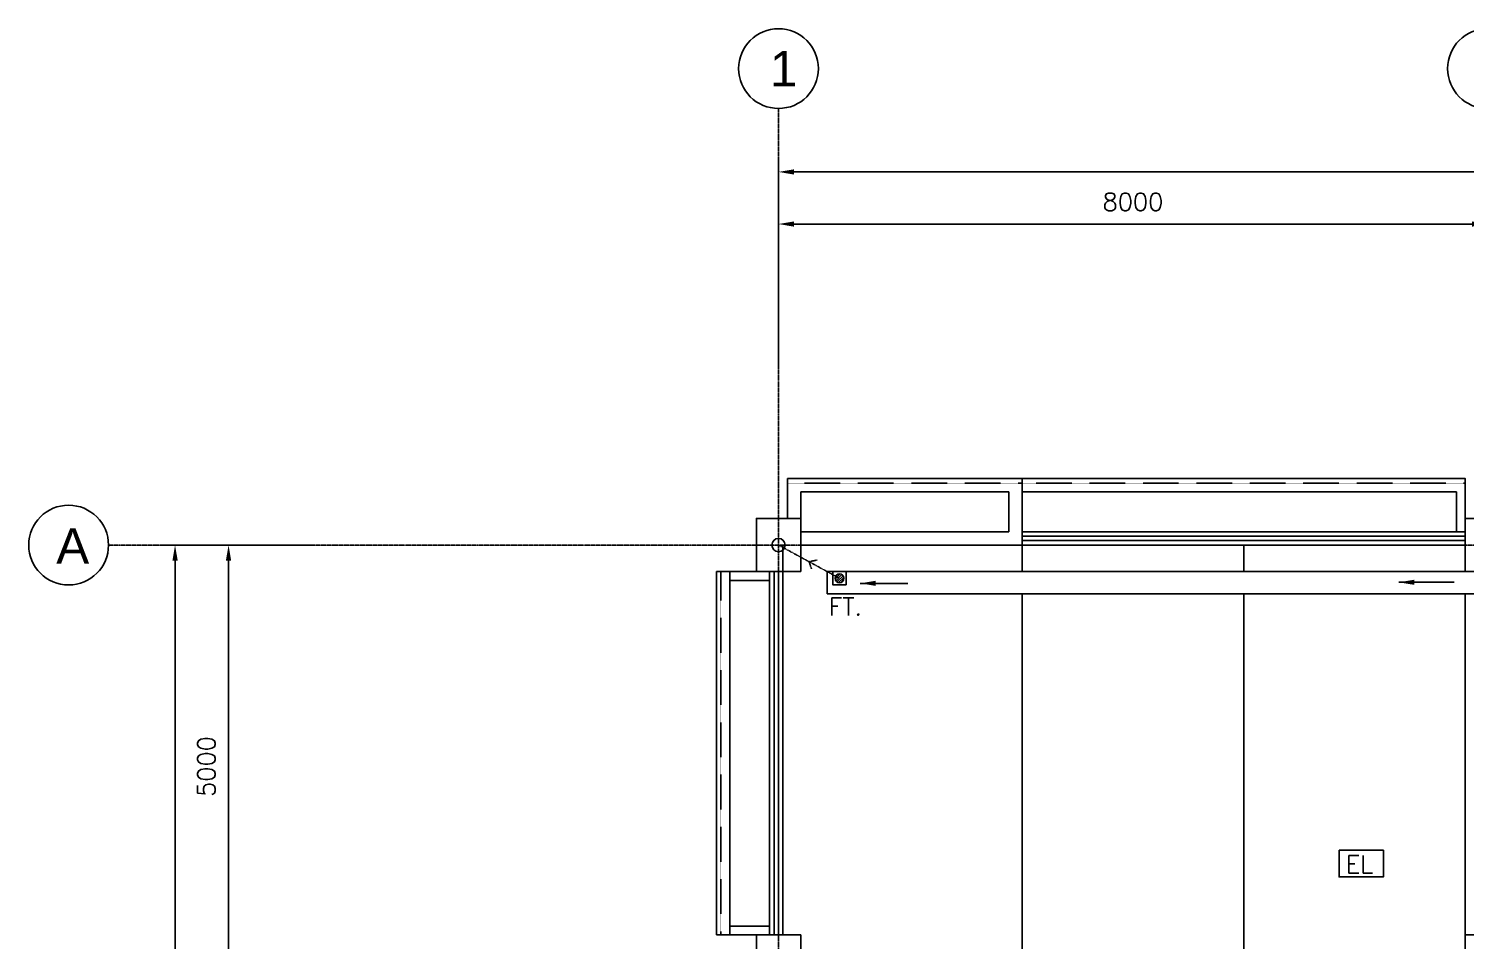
# Model space of a CAD drawing. Header units: millimetres. Extents: x -312260 to 194620, y -310600 to 21683.
# Drawn here: x -138419 to -122208, y 10920 to 21208 of the extents above; entities that cross this region are included whole.
import ezdxf

# ---------------------------------------------------------------- set-up
doc = ezdxf.new("R2010")
doc.units = ezdxf.units.MM
doc.header["$LTSCALE"] = 5
doc.header["$MEASUREMENT"] = 0
doc.header["$PDMODE"] = 3
for name, pattern in [('CENTER', [2, 1.25, -0.25, 0.25, -0.25]), ('DASHDOT2', [0.5, 0.25, -0.125, 0, -0.125]), ('DASHEDX2', [1.5, 1, -0.5]), ('HIDDEN2', [0.1875, 0.125, -0.0625])]:
    doc.linetypes.add(name, pattern=pattern)
for name, color, linetype in [('beam_p', 1, 'Continuous'), ('col', 7, 'Continuous'), ('DIM', 7, 'Continuous'), ('DRAIN', 5, 'Continuous'), ('EL & K', 10, 'Continuous'), ('FIX', 5, 'Continuous'), ('GRID', 9, 'CENTER'), ('L', 1, 'Continuous'), ('parap', 7, 'Continuous'), ('park L', 9, 'DASHEDX2'), ('RAIL', 1, 'Continuous'), ('RWDP', 1, 'Continuous')]:
    doc.layers.add(name, color=color, linetype=linetype)
doc.styles.add('HELV', font='HELV.shx')
doc.styles.add('ROMS', font='romans.shx', dxfattribs={"width": 0.8, "height": 230})
doc.styles.add('S100', font='ROMANS.shx', dxfattribs={"height": 200})
doc.dimstyles.new('S100', dxfattribs={"dimscale": 0, "dimtxt": 150, "dimasz": 175, "dimexe": 150, "dimexo": 150, "dimgap": 150, "dimtad": 1, "dimdec": 0, "dimzin": 0, "dimdsep": 46, "dimtxsty": 'S100', "dimcen": 0, "dimdle": 100, "dimclrd": 5, "dimclre": 5, "dimclrt": 1, "dimaunit": 1, "dimadec": 0, "dimazin": 0, "dimtfac": 1, "dimtdec": 0, "dimtofl": 0, "dimtmove": 1, "dimatfit": 3, "dimfxl": 1, "dimtolj": 1, "dimtzin": 0, "dimarcsym": 0})

# ---------------------------------------------------------------- blocks, each defined once
blk = doc.blocks.new('*D85')
at = {"layer": 'DEFPOINTS', "color": 0}
for p in [(-129958, 19004), (-129958, 19004), (-121958, 19004)]:
    blk.add_point(p, dxfattribs=at)
at = {"layer": 'DIM', "color": 5, "lineweight": -2}
blk.add_line((-122133, 19004), (-129783, 19004), dxfattribs=at)
at = {"layer": 'DIM', "color": 5}
for points in [[(-129783, 19033), (-129783, 18974), (-129958, 19004)], [(-122133, 19033), (-122133, 18974), (-121958, 19004)]]:
    blk.add_solid(points, dxfattribs=at)
at = {"layer": 'DIM', "color": 1, "insert": (-125958, 19254), "char_height": 200, "attachment_point": 5, "style": 'S100'}
blk.add_mtext('\\A1;8000', dxfattribs=at)
blk = doc.blocks.new('*D86')
at = {"layer": 'DEFPOINTS', "color": 0}
for p in [(-73958, 19592), (-129958, 17225), (-73958, 17225)]:
    blk.add_point(p, dxfattribs=at)
at = {"layer": 'DIM', "color": 5, "lineweight": -2}
for p, q in [((-129958, 17375), (-129958, 19742)), ((-73958, 17375), (-73958, 19742)), ((-129783, 19592), (-74133, 19592))]:
    blk.add_line(p, q, dxfattribs=at)
at = {"layer": 'DIM', "color": 5}
for points in [[(-129783, 19621), (-129783, 19562), (-129958, 19592)], [(-74133, 19621), (-74133, 19562), (-73958, 19592)]]:
    blk.add_solid(points, dxfattribs=at)
at = {"layer": 'DIM', "color": 1, "insert": (-101958, 19842), "char_height": 200, "attachment_point": 5, "style": 'S100'}
blk.add_mtext('\\A1;56000', dxfattribs=at)
blk = doc.blocks.new('*D94')
at = {"layer": 'DEFPOINTS', "color": 0}
for p in [(-136164, 15381), (-135090, 15381), (-135090, 10381)]:
    blk.add_point(p, dxfattribs=at)
at = {"layer": 'DIM', "color": 5, "lineweight": -2}
for p, q in [((-135240, 15381), (-136314, 15381)), ((-136164, 10556), (-136164, 15206)), ((-135240, 10381), (-136314, 10381))]:
    blk.add_line(p, q, dxfattribs=at)
at = {"layer": 'DIM', "color": 5}
for points in [[(-136194, 15206), (-136135, 15206), (-136164, 15381)], [(-136194, 10556), (-136135, 10556), (-136164, 10381)]]:
    blk.add_solid(points, dxfattribs=at)
at = {"layer": 'DIM', "color": 1, "insert": (-136414, 12881), "char_height": 200, "attachment_point": 5, "rotation": 90, "style": 'S100'}
blk.add_mtext('\\A1;5000', dxfattribs=at)
blk = doc.blocks.new('*D95')
at = {"layer": 'DEFPOINTS', "color": 0}
for p in [(-135090, 15381), (-136768, -19219), (-135090, -19219)]:
    blk.add_point(p, dxfattribs=at)
at = {"layer": 'DIM', "color": 5, "lineweight": -2}
for p, q in [((-135240, 15381), (-136918, 15381)), ((-136768, 15206), (-136768, -19044)), ((-135240, -19219), (-136918, -19219))]:
    blk.add_line(p, q, dxfattribs=at)
at = {"layer": 'DIM', "color": 5}
for points in [[(-136797, 15206), (-136738, 15206), (-136768, 15381)], [(-136797, -19044), (-136738, -19044), (-136768, -19219)]]:
    blk.add_solid(points, dxfattribs=at)
at = {"layer": 'DIM', "color": 1, "insert": (-137018, -1919), "char_height": 200, "attachment_point": 5, "rotation": 90, "style": 'S100'}
blk.add_mtext('\\A1;34600', dxfattribs=at)
blk = doc.blocks.new('FT')
at = {"layer": 'FIX', "color": 6, "linetype": 'Continuous'}
for p, q in [((-102883, 3505), (-102953, 3575)), ((-102875, 3524), (-102934, 3583)), ((-102878, 3553), (-102905, 3580)), ((-102916, 3485), (-102974, 3542)), ((-102947, 3489), (-102969, 3511)), ((-102897, 3492), (-102966, 3561))]:
    blk.add_line(p, q, dxfattribs=at)
blk.add_lwpolyline([(-102849, 3609), (-102999, 3609), (-102999, 3459), (-102849, 3459)], close=True, dxfattribs=at)
blk.add_circle((-102924, 3534), 50, dxfattribs=at)

msp = doc.modelspace()

# ---------------------------------------------------------------- linework, layer by layer
at = {"layer": 'beam_p', "color": 7, "ltscale": 2}
for p, q in [((-129857.7, 15680.7), (-129857.7, 16130.7)), ((-127207.7, 16130.7), (-129857.7, 16130.7)), ((-127207.7, 16130.7), (-127207.7, 15380.7))]:
    msp.add_line(p, q, dxfattribs=at)
at = {"layer": 'beam_p', "color": 5, "linetype": 'HIDDEN2', "ltscale": 2}
for p, q in [((-129857.7, 16080.7), (-127207.7, 16080.7)), ((-130607.7, 15080.7), (-130607.7, 10980.7))]:
    msp.add_line(p, q, dxfattribs=at)
at = {"layer": 'beam_p', "ltscale": 2}
for p, q in [((-129707.7, 15530.7), (-129707.7, 15980.7)), ((-127357.7, 15980.7), (-129707.7, 15980.7)), ((-127357.7, 15980.7), (-127357.7, 15530.7)), ((-127357.7, 15530.7), (-129707.7, 15530.7)), ((-130657.7, 10980.7), (-130657.7, 15080.7)), ((-130207.7, 15080.7), (-130657.7, 15080.7)), ((-130507.7, 10980.7), (-130507.7, 15080.7)), ((-130057.7, 14980.7), (-130507.7, 14980.7)), ((-130057.7, 11080.7), (-130507.7, 11080.7)), ((-130207.7, 10980.7), (-130657.7, 10980.7))]:
    msp.add_line(p, q, dxfattribs=at)
for points in [[(-127207.7, 16130.7), (-122207.7, 16130.7), (-122207.7, 15680.7)], [(-127207.7, 15980.7), (-122307.7, 15980.7), (-122307.7, 15530.7)]]:
    msp.add_lwpolyline(points, dxfattribs=at)
at = {"layer": 'beam_p', "color": 5, "linetype": 'HIDDEN2', "ltscale": 2}
msp.add_lwpolyline([(-127207.7, 16080.7), (-122207.7, 16080.7), (-122207.7, 15680.7)], dxfattribs=at)
at = {"layer": 'col', "color": 3}
for points in [[(-129707.7, 15080.7), (-130207.7, 15080.7), (-130207.7, 15680.7), (-129707.7, 15680.7)], [(-121707.7, 15080.7), (-122207.7, 15080.7), (-122207.7, 15680.7), (-121707.7, 15680.7)], [(-129707.7, 10380.7), (-130207.7, 10380.7), (-130207.7, 10980.7), (-129707.7, 10980.7)], [(-121707.7, 10380.7), (-122207.7, 10380.7), (-122207.7, 10980.7), (-121707.7, 10980.7)]]:
    msp.add_lwpolyline(points, close=True, dxfattribs=at)
at = {"layer": 'DRAIN'}
for p, q in [((-129407.7, 15080.7), (-74507.7, 15080.7)), ((-129407.7, 14830.7), (-129407.7, 15080.7)), ((-129407.7, 14830.7), (-74507.7, 14830.7))]:
    msp.add_line(p, q, dxfattribs=at)
at = {"layer": 'EL & K', "color": 10}
msp.add_lwpolyline([(-123631.5, 11936.1), (-123131.5, 11936.1), (-123131.5, 11636.1), (-123631.5, 11636.1)], close=True, dxfattribs=at)
at = {"layer": 'GRID', "linetype": 'CENTER', "ltscale": 2}
for p, q in [((-129957.7, -8213.9), (-129957.7, 20308)), ((-137519.2, 15380.7), (-68329.3, 15380.7))]:
    msp.add_line(p, q, dxfattribs=at)
at = {"layer": 'GRID', "color": 7, "linetype": 'ByBlock'}
for centre in [(-129957.7, 20758), (-121957.7, 20758)]:
    msp.add_circle(centre, 450, dxfattribs=at)
at = {"layer": 'GRID', "color": 7, "linetype": 'ByBlock', "ltscale": 2}
msp.add_circle((-137969.2, 15380.7), 450, dxfattribs=at)
at = {"layer": 'parap', "color": 0, "ltscale": 2}
for p, q in [((-122207.7, 15530.7), (-127207.7, 15530.7)), ((-129907.7, 10980.7), (-129907.7, 15380.7)), ((-129707.7, 15380.7), (-122207.7, 15380.7)), ((-122207.7, 15380.7), (-129707.7, 15380.7)), ((-130057.7, 10980.7), (-130057.7, 15080.7))]:
    msp.add_line(p, q, dxfattribs=at)
at = {"layer": 'park L'}
for p, q in [((-127207.7, 15080.7), (-127207.7, 15380.7)), ((-124707.7, 15080.7), (-124707.7, 15380.7)), ((-127207.7, 10380.7), (-127207.7, 14830.7)), ((-124707.7, 10380.7), (-124707.7, 14830.7)), ((-122207.7, 10980.7), (-122207.7, 14830.7))]:
    msp.add_line(p, q, dxfattribs=at)
at = {"layer": 'RAIL', "color": 5, "ltscale": 1000}
for p, q in [((-127207.7, 15480.7), (-122207.7, 15480.7)), ((-127207.7, 15430.7), (-122207.7, 15430.7)), ((-130007.7, 10980.7), (-130007.7, 15080.7)), ((-129957.7, 10980.7), (-129957.7, 15080.7))]:
    msp.add_line(p, q, dxfattribs=at)
at = {"layer": 'RWDP', "color": 2, "linetype": 'DASHDOT2'}
for points in [[(-129957.7, 15380.7), (-129270.1, 15005.7)], [(-129523.4, 15210.8), (-129613.9, 15193.2), (-129585.8, 15114)]]:
    msp.add_lwpolyline(points, dxfattribs=at)
at = {"layer": 'RWDP'}
msp.add_circle((-129957.7, 15380.7), 75, dxfattribs=at)

# ---------------------------------------------------------------- block references
at = {"layer": 'L', "xscale": -1, "rotation": 180}
msp.add_blockref('FT', (-26345.8, 18539.7), dxfattribs=at)

# ---------------------------------------------------------------- texts
at = {"color": 1, "style": 'S100'}
msp.add_text('FT.', height=200, rotation=0, dxfattribs=at).set_placement((-129392, 14585.8))
at = {"layer": 'EL & K', "color": 10, "style": 'ROMS'}
msp.add_text('EL', height=200, dxfattribs=at).set_placement((-123555.7, 11678.7))
at = {"layer": 'GRID', "color": 3, "linetype": 'ByBlock', "style": 'HELV'}
msp.add_text('1', height=400, dxfattribs=at).set_placement((-130056.3, 20557.7))
at = {"layer": 'GRID', "color": 3, "linetype": 'ByBlock', "ltscale": 2, "style": 'HELV'}
msp.add_text('A', height=400, dxfattribs=at).set_placement((-138109.1, 15170.1))

# ---------------------------------------------------------------- dimensions: what is measured, and where the dimension line sits
at = {"layer": 'DIM'}
for p1, p2, distance, picture, middle in [((-129957.7, 17224.5), (-73957.7, 17224.5), 2367, '*D86', (-101957.7, 19841.5)), ((-135089.6, 15380.7), (-135089.6, -19219.3), -1678, '*D95', (-137017.6, -1919.3)), ((-135089.6, 10380.7), (-135089.6, 15380.7), 1074.8, '*D94', (-136414.4, 12880.7))]:
    dim = msp.add_aligned_dim(p1=p1, p2=p2, distance=distance, dimstyle='S100', override={"dimscale": 1}, dxfattribs=at)
    dim.commit()
    dim.dimension.update_dxf_attribs({"geometry": picture, "text_midpoint": middle})
dim = msp.add_linear_dim(base=(-129957.7, 19003.5), p1=(-121957.7, 19003.5), p2=(-129957.7, 19003.5), dimstyle='S100', override={"dimscale": 1}, dxfattribs=at)
dim.commit()
dim.dimension.update_dxf_attribs({"geometry": '*D85', "text_midpoint": (-125957.7, 19253.5)})

# ---------------------------------------------------------------- leaders
at = {"layer": 'RWDP'}
for points in [[(-129036.4, 14948.8), (-128497.5, 14948.8)], [(-122958.1, 14960.5), (-122334.4, 14960.5)]]:
    msp.add_leader(points, dimstyle='S100', override={"dimscale": 1, "dimtad": 0}, dxfattribs=at)

doc.saveas('drawing.dxf')
